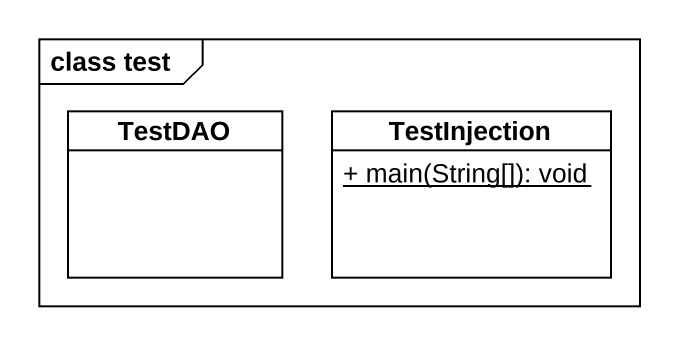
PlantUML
@startuml
mainframe class test
hide circle
hide empty members
skinparam classAttributeIconSize 0
class TestDAO
class TestInjection {
  {static} + main(String[]): void
}
@enduml
